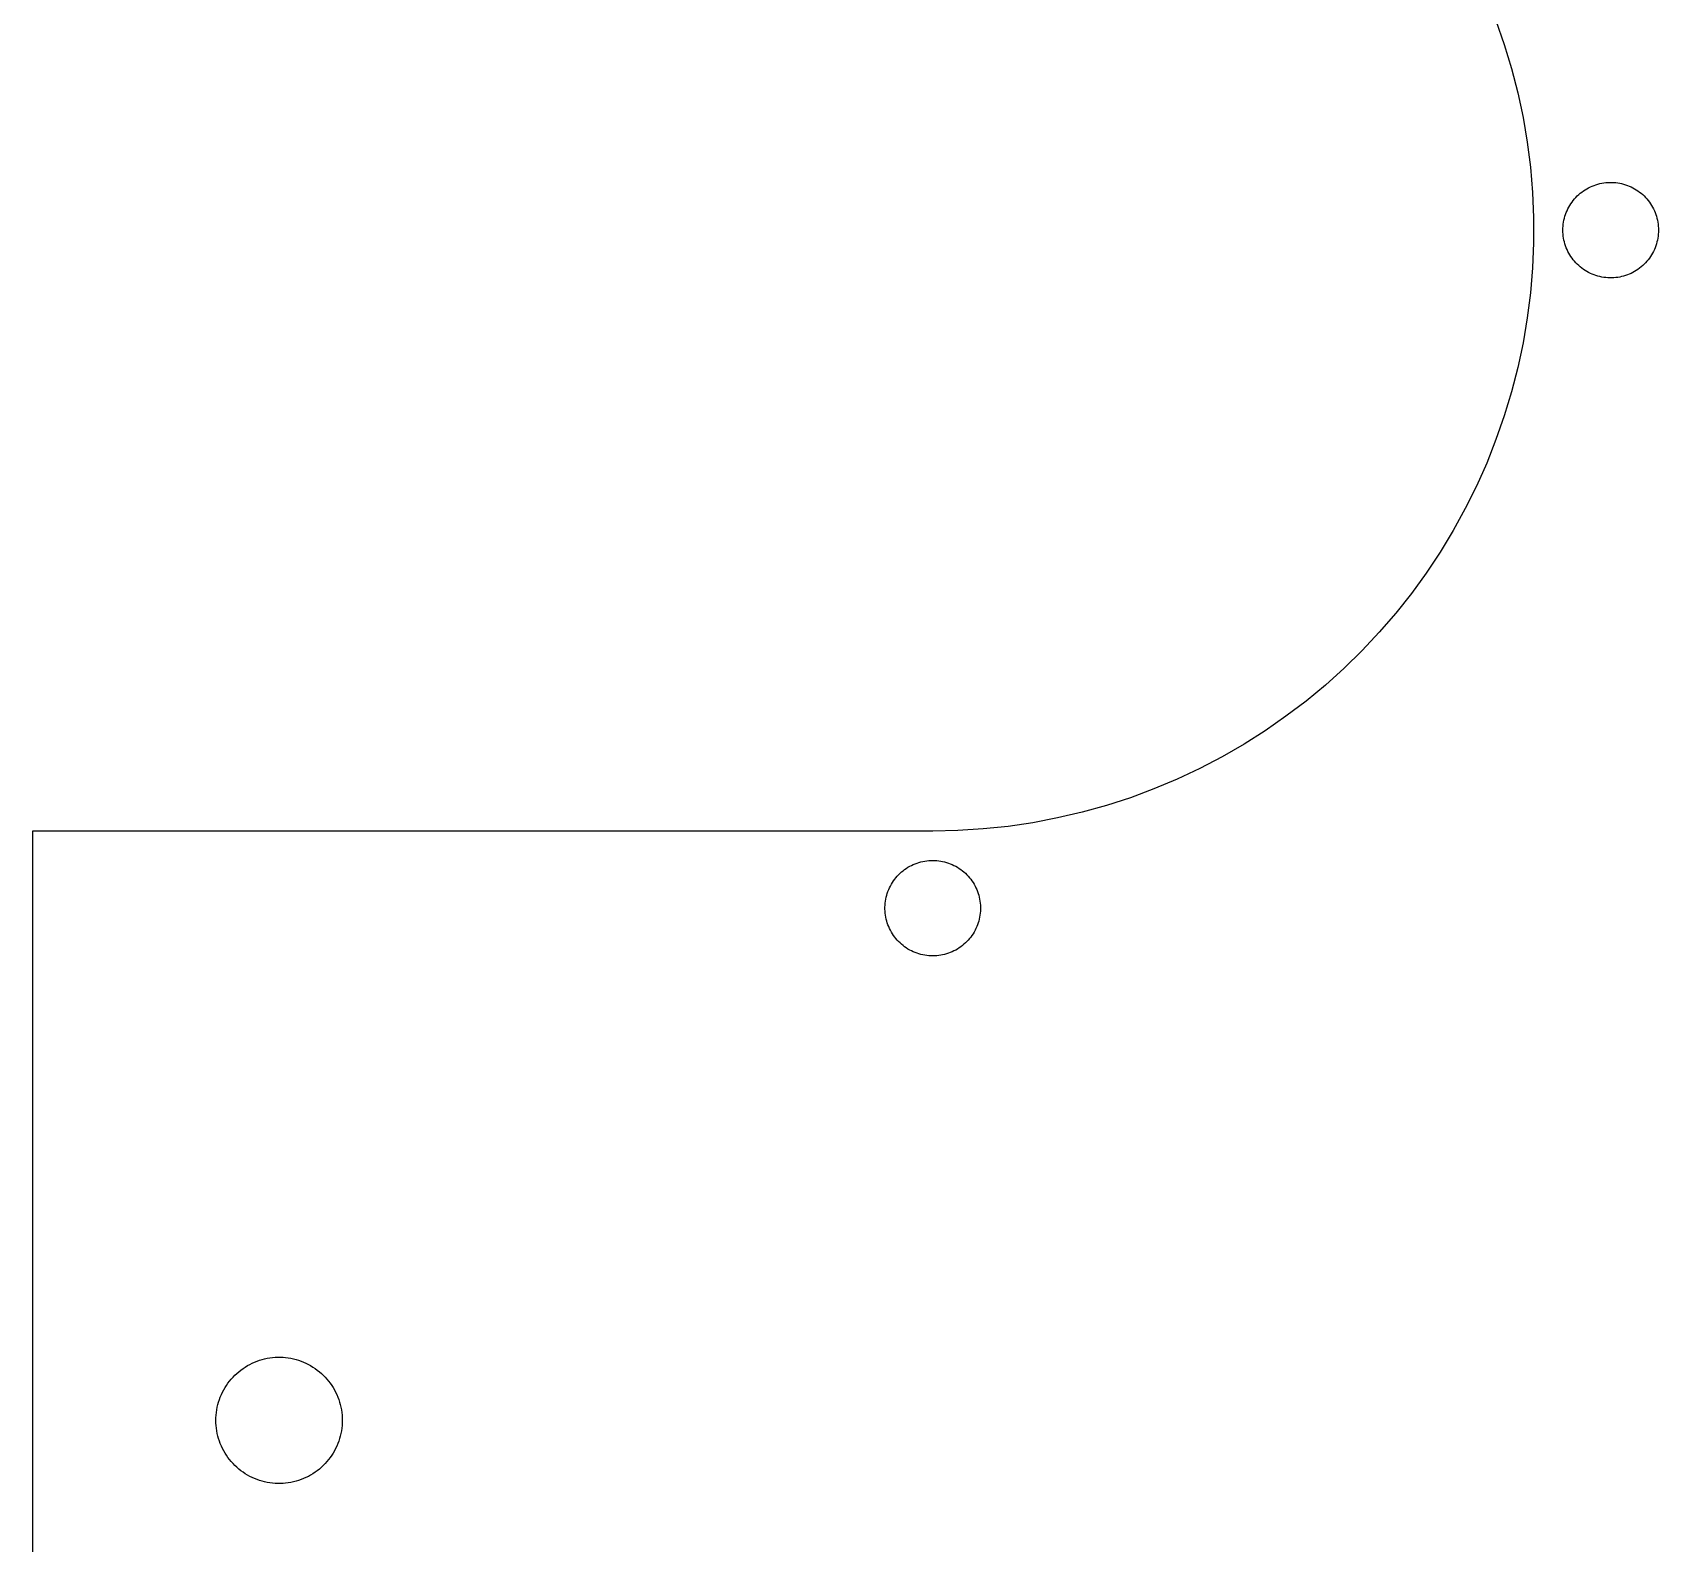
# Model space of a CAD drawing. Header units: metres. Extents: x 0 to 5.8, y -7.5 to 7.5.
# Drawn here: x 0.05 to 2.127, y 3.622 to 5.552 of the extents above; entities that cross this region are included whole.
import ezdxf

# ---------------------------------------------------------------- set-up
doc = ezdxf.new("R2010")
doc.units = ezdxf.units.M

msp = doc.modelspace()

# ---------------------------------------------------------------- linework, layer by layer
for p, q in [((1.91956, 5.5676), (1.93013, 5.53723)), ((1.93013, 5.53723), (1.93942, 5.50644)), ((1.93942, 5.50644), (1.94742, 5.4753)), ((1.94742, 5.4753), (1.95412, 5.44385)), ((1.95412, 5.44385), (1.95947, 5.41214)), ((1.95947, 5.41214), (1.9635, 5.38023)), ((1.9635, 5.38023), (1.96619, 5.34819)), ((2.04973, 5.35876), (2.0522, 5.35941)), ((2.0522, 5.35941), (2.0547, 5.35994)), ((2.0547, 5.35994), (2.05722, 5.36037)), ((2.05722, 5.36037), (2.05975, 5.36069)), ((2.05975, 5.36069), (2.0623, 5.3609)), ((2.0623, 5.3609), (2.06485, 5.36101)), ((2.06485, 5.36101), (2.06741, 5.36101)), ((2.06741, 5.36101), (2.06996, 5.3609)), ((2.06996, 5.3609), (2.07251, 5.36069)), ((2.07251, 5.36069), (2.07504, 5.36037)), ((2.07504, 5.36037), (2.07758, 5.35994)), ((2.07758, 5.35994), (2.08006, 5.35941)), ((2.08006, 5.35941), (2.08255, 5.35876)), ((1.96619, 5.34819), (1.96754, 5.31607)), ((2.01831, 5.33789), (2.01994, 5.33987)), ((2.01994, 5.33987), (2.02165, 5.34177)), ((2.02165, 5.34177), (2.02344, 5.3436)), ((2.02344, 5.3436), (2.0253, 5.34534)), ((2.0253, 5.34534), (2.02724, 5.34702)), ((2.02724, 5.34702), (2.02924, 5.3486)), ((2.02924, 5.3486), (2.03131, 5.3501)), ((2.03131, 5.3501), (2.03343, 5.35152)), ((2.03343, 5.35152), (2.03563, 5.35284)), ((2.03563, 5.35284), (2.03786, 5.35406)), ((2.03786, 5.35406), (2.04015, 5.35521)), ((2.04015, 5.35521), (2.04248, 5.35625)), ((2.04248, 5.35625), (2.04486, 5.35719)), ((2.04486, 5.35719), (2.04727, 5.35803)), ((2.04727, 5.35803), (2.04973, 5.35876)), ((2.08255, 5.35876), (2.08499, 5.35803)), ((2.08499, 5.35803), (2.0874, 5.35719)), ((2.0874, 5.35719), (2.08978, 5.35625)), ((2.08978, 5.35625), (2.09212, 5.35521)), ((2.09212, 5.35521), (2.09441, 5.35406)), ((2.09441, 5.35406), (2.09665, 5.35284)), ((2.09665, 5.35284), (2.09883, 5.35152)), ((2.09883, 5.35152), (2.10097, 5.3501)), ((2.10097, 5.3501), (2.10303, 5.3486)), ((2.10303, 5.3486), (2.10503, 5.34702)), ((2.10503, 5.34702), (2.10696, 5.34534)), ((2.10696, 5.34534), (2.10883, 5.3436)), ((2.10883, 5.3436), (2.11061, 5.34177)), ((2.11061, 5.34177), (2.11234, 5.33987)), ((2.11234, 5.33987), (2.11395, 5.33789)), ((2.00703, 5.31517), (2.00772, 5.31763)), ((2.00772, 5.31763), (2.0085, 5.32007)), ((2.0085, 5.32007), (2.0094, 5.32246)), ((2.0094, 5.32246), (2.01039, 5.32481)), ((2.01039, 5.32481), (2.01147, 5.32713)), ((2.01147, 5.32713), (2.01266, 5.32939)), ((2.01266, 5.32939), (2.01393, 5.3316)), ((2.01393, 5.3316), (2.0153, 5.33376)), ((2.0153, 5.33376), (2.01677, 5.33586)), ((2.01677, 5.33586), (2.01831, 5.33789)), ((2.11395, 5.33789), (2.11551, 5.33586)), ((2.11551, 5.33586), (2.11696, 5.33376)), ((2.11696, 5.33376), (2.11833, 5.3316)), ((2.11833, 5.3316), (2.11961, 5.32939)), ((2.11961, 5.32939), (2.12079, 5.32713)), ((2.12079, 5.32713), (2.12189, 5.32481)), ((2.12189, 5.32481), (2.12288, 5.32246)), ((2.12288, 5.32246), (2.12376, 5.32007)), ((2.12376, 5.32007), (2.12456, 5.31763)), ((2.12456, 5.31763), (2.12524, 5.31517)), ((1.96754, 5.31607), (1.96754, 5.28392)), ((2.00511, 5.29999), (2.00516, 5.30255)), ((2.00516, 5.29744), (2.00511, 5.29999)), ((2.00516, 5.30255), (2.00533, 5.3051)), ((2.00533, 5.29489), (2.00516, 5.29744)), ((2.00533, 5.3051), (2.00558, 5.30765)), ((2.00558, 5.30765), (2.00597, 5.31017)), ((2.00597, 5.31017), (2.00644, 5.31268)), ((2.00644, 5.31268), (2.00703, 5.31517)), ((2.12524, 5.31517), (2.12582, 5.31268)), ((2.12582, 5.31268), (2.1263, 5.31017)), ((2.1263, 5.31017), (2.12668, 5.30765)), ((2.12668, 5.30765), (2.12694, 5.3051)), ((2.12694, 5.3051), (2.12711, 5.30255)), ((2.12711, 5.29744), (2.12694, 5.29489)), ((2.12711, 5.30255), (2.12715, 5.29999)), ((2.12715, 5.29999), (2.12711, 5.29744)), ((1.96754, 5.28392), (1.96619, 5.25179)), ((2.00558, 5.29234), (2.00533, 5.29489)), ((2.00597, 5.28981), (2.00558, 5.29234)), ((2.00644, 5.28731), (2.00597, 5.28981)), ((2.00703, 5.28482), (2.00644, 5.28731)), ((2.00772, 5.28235), (2.00703, 5.28482)), ((2.0085, 5.27992), (2.00772, 5.28235)), ((2.0094, 5.27753), (2.0085, 5.27992)), ((2.01039, 5.27518), (2.0094, 5.27753)), ((2.12288, 5.27753), (2.12189, 5.27518)), ((2.12376, 5.27992), (2.12288, 5.27753)), ((2.12456, 5.28235), (2.12376, 5.27992)), ((2.12524, 5.28482), (2.12456, 5.28235)), ((2.12582, 5.28731), (2.12524, 5.28482)), ((2.1263, 5.28981), (2.12582, 5.28731)), ((2.12668, 5.29234), (2.1263, 5.28981)), ((2.12694, 5.29489), (2.12668, 5.29234)), ((2.01147, 5.27286), (2.01039, 5.27518)), ((2.01266, 5.2706), (2.01147, 5.27286)), ((2.01393, 5.26839), (2.01266, 5.2706)), ((2.0153, 5.26622), (2.01393, 5.26839)), ((2.01677, 5.26413), (2.0153, 5.26622)), ((2.01831, 5.26208), (2.01677, 5.26413)), ((2.01994, 5.26012), (2.01831, 5.26208)), ((2.02165, 5.25822), (2.01994, 5.26012)), ((2.02344, 5.25639), (2.02165, 5.25822)), ((2.0253, 5.25464), (2.02344, 5.25639)), ((2.10883, 5.25639), (2.10696, 5.25464)), ((2.11061, 5.25822), (2.10883, 5.25639)), ((2.11234, 5.26012), (2.11061, 5.25822)), ((2.11395, 5.26208), (2.11234, 5.26012)), ((2.11551, 5.26413), (2.11395, 5.26208)), ((2.11696, 5.26622), (2.11551, 5.26413)), ((2.11833, 5.26839), (2.11696, 5.26622)), ((2.11961, 5.2706), (2.11833, 5.26839)), ((2.12079, 5.27286), (2.11961, 5.2706)), ((2.12189, 5.27518), (2.12079, 5.27286)), ((1.96619, 5.25179), (1.9635, 5.21974)), ((2.02724, 5.25298), (2.0253, 5.25464)), ((2.02924, 5.25139), (2.02724, 5.25298)), ((2.03131, 5.24988), (2.02924, 5.25139)), ((2.03343, 5.24847), (2.03131, 5.24988)), ((2.03563, 5.24715), (2.03343, 5.24847)), ((2.03786, 5.24591), (2.03563, 5.24715)), ((2.04015, 5.24478), (2.03786, 5.24591)), ((2.04248, 5.24374), (2.04015, 5.24478)), ((2.04486, 5.2428), (2.04248, 5.24374)), ((2.04727, 5.24196), (2.04486, 5.2428)), ((2.04973, 5.24121), (2.04727, 5.24196)), ((2.0522, 5.24059), (2.04973, 5.24121)), ((2.0547, 5.24005), (2.0522, 5.24059)), ((2.05722, 5.23962), (2.0547, 5.24005)), ((2.05975, 5.2393), (2.05722, 5.23962)), ((2.0623, 5.23909), (2.05975, 5.2393)), ((2.06485, 5.23898), (2.0623, 5.23909)), ((2.06741, 5.23898), (2.06485, 5.23898)), ((2.06996, 5.23909), (2.06741, 5.23898)), ((2.07251, 5.2393), (2.06996, 5.23909)), ((2.07504, 5.23962), (2.07251, 5.2393)), ((2.07758, 5.24005), (2.07504, 5.23962)), ((2.08006, 5.24059), (2.07758, 5.24005)), ((2.08255, 5.24121), (2.08006, 5.24059)), ((2.08499, 5.24196), (2.08255, 5.24121)), ((2.0874, 5.2428), (2.08499, 5.24196)), ((2.08978, 5.24374), (2.0874, 5.2428)), ((2.09212, 5.24478), (2.08978, 5.24374)), ((2.09441, 5.24591), (2.09212, 5.24478)), ((2.09665, 5.24715), (2.09441, 5.24591)), ((2.09883, 5.24847), (2.09665, 5.24715)), ((2.10097, 5.24988), (2.09883, 5.24847)), ((2.10303, 5.25139), (2.10097, 5.24988)), ((2.10503, 5.25298), (2.10303, 5.25139)), ((2.10696, 5.25464), (2.10503, 5.25298)), ((1.9635, 5.21974), (1.95947, 5.18784)), ((1.95947, 5.18784), (1.95412, 5.15614)), ((1.95412, 5.15614), (1.94742, 5.12468)), ((1.94742, 5.12468), (1.93942, 5.09354)), ((1.93942, 5.09354), (1.93013, 5.06276)), ((1.93013, 5.06276), (1.91956, 5.03239)), ((1.91956, 5.03239), (1.90771, 5.00249)), ((1.90771, 5.00249), (1.89464, 4.97311)), ((1.89464, 4.97311), (1.88034, 4.94432)), ((1.88034, 4.94432), (1.86485, 4.91614)), ((1.86485, 4.91614), (1.84819, 4.88863)), ((1.84819, 4.88863), (1.8304, 4.86185)), ((1.8304, 4.86185), (1.81151, 4.83583)), ((1.81151, 4.83583), (1.79153, 4.81064)), ((1.79153, 4.81064), (1.77052, 4.78629)), ((1.77052, 4.78629), (1.7485, 4.76285)), ((1.7485, 4.76285), (1.72552, 4.74036)), ((1.72552, 4.74036), (1.70163, 4.71884)), ((1.70163, 4.71884), (1.67686, 4.69833)), ((1.67686, 4.69833), (1.65125, 4.67889)), ((1.65125, 4.67889), (1.62485, 4.66055)), ((1.62485, 4.66055), (1.59769, 4.64331)), ((1.59769, 4.64331), (1.56984, 4.62724)), ((1.54135, 4.61234), (1.51225, 4.59865)), ((1.56984, 4.62724), (1.54135, 4.61234)), ((1.51225, 4.59865), (1.4826, 4.58618)), ((1.45247, 4.57498), (1.42189, 4.56505)), ((1.4826, 4.58618), (1.45247, 4.57498)), ((1.3596, 4.54906), (1.32802, 4.54303)), ((1.39091, 4.5564), (1.3596, 4.54906)), ((1.42189, 4.56505), (1.39091, 4.5564)), ((1.2, 4.53227), (0.049988, 4.53227)), ((0.049988, 4.53227), (0.049988, -4.53227)), ((1.23215, 4.53294), (1.2, 4.53227)), ((1.26424, 4.53497), (1.23215, 4.53294)), ((1.29622, 4.53833), (1.26424, 4.53497)), ((1.32802, 4.54303), (1.29622, 4.53833)), ((1.16838, 4.48605), (1.17059, 4.48732)), ((1.17059, 4.48732), (1.17287, 4.48851)), ((1.17287, 4.48851), (1.17517, 4.48959)), ((1.17517, 4.48959), (1.17754, 4.49059)), ((1.17754, 4.49059), (1.17993, 4.49149)), ((1.17993, 4.49149), (1.18236, 4.49226)), ((1.18236, 4.49226), (1.18481, 4.49297)), ((1.18481, 4.49297), (1.1873, 4.49355)), ((1.1873, 4.49355), (1.18982, 4.49402)), ((1.18982, 4.49402), (1.19235, 4.4944)), ((1.19235, 4.4944), (1.19489, 4.49466)), ((1.19489, 4.49466), (1.19743, 4.49483)), ((1.19743, 4.49483), (1.2, 4.49487)), ((1.2, 4.49487), (1.20255, 4.49483)), ((1.20255, 4.49483), (1.20509, 4.49466)), ((1.20509, 4.49466), (1.20764, 4.4944)), ((1.20764, 4.4944), (1.21017, 4.49402)), ((1.21017, 4.49402), (1.21268, 4.49355)), ((1.21268, 4.49355), (1.21516, 4.49297)), ((1.21516, 4.49297), (1.21764, 4.49226)), ((1.21764, 4.49226), (1.22006, 4.49149)), ((1.22006, 4.49149), (1.22246, 4.49059)), ((1.22246, 4.49059), (1.22481, 4.48959)), ((1.22481, 4.48959), (1.22713, 4.48851)), ((1.22713, 4.48851), (1.22939, 4.48732)), ((1.22939, 4.48732), (1.2316, 4.48605)), ((1.14714, 4.46437), (1.14847, 4.46655)), ((1.14847, 4.46655), (1.14989, 4.46867)), ((1.14989, 4.46867), (1.15138, 4.47075)), ((1.15138, 4.47075), (1.15297, 4.47275)), ((1.15297, 4.47275), (1.15465, 4.47469)), ((1.15465, 4.47469), (1.15639, 4.47655)), ((1.15639, 4.47655), (1.15822, 4.47833)), ((1.15822, 4.47833), (1.16013, 4.48004)), ((1.16013, 4.48004), (1.16209, 4.48167)), ((1.16209, 4.48167), (1.16412, 4.48322)), ((1.16412, 4.48322), (1.16623, 4.48468)), ((1.16623, 4.48468), (1.16838, 4.48605)), ((1.2316, 4.48605), (1.23376, 4.48468)), ((1.23376, 4.48468), (1.23586, 4.48322)), ((1.23586, 4.48322), (1.2379, 4.48167)), ((1.2379, 4.48167), (1.23987, 4.48004)), ((1.23987, 4.48004), (1.24176, 4.47833)), ((1.24176, 4.47833), (1.24359, 4.47655)), ((1.24359, 4.47655), (1.24535, 4.47469)), ((1.24535, 4.47469), (1.24701, 4.47275)), ((1.24701, 4.47275), (1.2486, 4.47075)), ((1.2486, 4.47075), (1.25011, 4.46867)), ((1.25011, 4.46867), (1.25151, 4.46655)), ((1.25151, 4.46655), (1.25284, 4.46437)), ((1.13962, 4.44276), (1.14005, 4.44528)), ((1.14005, 4.44528), (1.14058, 4.44778)), ((1.14058, 4.44778), (1.14122, 4.45026)), ((1.14122, 4.45026), (1.14195, 4.45271)), ((1.14195, 4.45271), (1.14279, 4.45512)), ((1.14279, 4.45512), (1.14374, 4.4575)), ((1.14374, 4.4575), (1.14478, 4.45984)), ((1.14478, 4.45984), (1.14592, 4.46213)), ((1.14592, 4.46213), (1.14714, 4.46437)), ((1.25284, 4.46437), (1.25407, 4.46213)), ((1.25407, 4.46213), (1.2552, 4.45984)), ((1.2552, 4.45984), (1.25624, 4.4575)), ((1.25624, 4.4575), (1.25719, 4.45512)), ((1.25719, 4.45512), (1.25803, 4.45271)), ((1.25803, 4.45271), (1.25877, 4.45026)), ((1.25877, 4.45026), (1.2594, 4.44778)), ((1.2594, 4.44778), (1.25993, 4.44528)), ((1.25993, 4.44528), (1.26036, 4.44276)), ((1.13898, 4.43513), (1.13908, 4.43768)), ((1.13898, 4.43257), (1.13898, 4.43513)), ((1.13908, 4.43002), (1.13898, 4.43257)), ((1.13908, 4.43768), (1.1393, 4.44023)), ((1.1393, 4.42747), (1.13908, 4.43002)), ((1.1393, 4.44023), (1.13962, 4.44276)), ((1.13962, 4.42494), (1.1393, 4.42747)), ((1.14005, 4.42242), (1.13962, 4.42494)), ((1.26036, 4.42494), (1.25993, 4.42242)), ((1.26036, 4.44276), (1.26068, 4.44023)), ((1.26068, 4.42747), (1.26036, 4.42494)), ((1.26068, 4.44023), (1.26089, 4.43768)), ((1.26089, 4.43002), (1.26068, 4.42747)), ((1.26089, 4.43768), (1.261, 4.43513)), ((1.261, 4.43257), (1.26089, 4.43002)), ((1.261, 4.43513), (1.261, 4.43257)), ((1.14058, 4.41992), (1.14005, 4.42242)), ((1.14122, 4.41743), (1.14058, 4.41992)), ((1.14195, 4.41499), (1.14122, 4.41743)), ((1.14279, 4.41258), (1.14195, 4.41499)), ((1.14374, 4.4102), (1.14279, 4.41258)), ((1.14478, 4.40787), (1.14374, 4.4102)), ((1.14592, 4.40558), (1.14478, 4.40787)), ((1.14714, 4.40334), (1.14592, 4.40558)), ((1.25407, 4.40558), (1.25284, 4.40334)), ((1.2552, 4.40787), (1.25407, 4.40558)), ((1.25624, 4.4102), (1.2552, 4.40787)), ((1.25719, 4.41258), (1.25624, 4.4102)), ((1.25803, 4.41499), (1.25719, 4.41258)), ((1.25877, 4.41743), (1.25803, 4.41499)), ((1.2594, 4.41992), (1.25877, 4.41743)), ((1.25993, 4.42242), (1.2594, 4.41992)), ((1.14847, 4.40115), (1.14714, 4.40334)), ((1.14989, 4.39902), (1.14847, 4.40115)), ((1.15138, 4.39696), (1.14989, 4.39902)), ((1.15297, 4.39496), (1.15138, 4.39696)), ((1.15465, 4.39302), (1.15297, 4.39496)), ((1.15639, 4.39116), (1.15465, 4.39302)), ((1.15822, 4.38937), (1.15639, 4.39116)), ((1.16013, 4.38765), (1.15822, 4.38937)), ((1.16209, 4.38603), (1.16013, 4.38765)), ((1.16412, 4.38448), (1.16209, 4.38603)), ((1.16623, 4.38303), (1.16412, 4.38448)), ((1.16838, 4.38165), (1.16623, 4.38303)), ((1.23376, 4.38303), (1.2316, 4.38165)), ((1.23586, 4.38448), (1.23376, 4.38303)), ((1.2379, 4.38603), (1.23586, 4.38448)), ((1.23987, 4.38765), (1.2379, 4.38603)), ((1.24176, 4.38937), (1.23987, 4.38765)), ((1.24359, 4.39116), (1.24176, 4.38937)), ((1.24535, 4.39302), (1.24359, 4.39116)), ((1.24701, 4.39496), (1.24535, 4.39302)), ((1.2486, 4.39696), (1.24701, 4.39496)), ((1.25011, 4.39902), (1.2486, 4.39696)), ((1.25151, 4.40115), (1.25011, 4.39902)), ((1.25284, 4.40334), (1.25151, 4.40115)), ((1.17059, 4.38037), (1.16838, 4.38165)), ((1.17287, 4.3792), (1.17059, 4.38037)), ((1.17517, 4.3781), (1.17287, 4.3792)), ((1.17754, 4.37711), (1.17517, 4.3781)), ((1.17993, 4.37622), (1.17754, 4.37711)), ((1.18236, 4.37543), (1.17993, 4.37622)), ((1.18481, 4.37474), (1.18236, 4.37543)), ((1.1873, 4.37416), (1.18481, 4.37474)), ((1.18982, 4.37369), (1.1873, 4.37416)), ((1.19235, 4.37331), (1.18982, 4.37369)), ((1.19489, 4.37305), (1.19235, 4.37331)), ((1.19743, 4.37288), (1.19489, 4.37305)), ((1.2, 4.37283), (1.19743, 4.37288)), ((1.20255, 4.37288), (1.2, 4.37283)), ((1.20509, 4.37305), (1.20255, 4.37288)), ((1.20764, 4.37331), (1.20509, 4.37305)), ((1.21017, 4.37369), (1.20764, 4.37331)), ((1.21268, 4.37416), (1.21017, 4.37369)), ((1.21516, 4.37474), (1.21268, 4.37416)), ((1.21764, 4.37543), (1.21516, 4.37474)), ((1.22006, 4.37622), (1.21764, 4.37543)), ((1.22246, 4.37711), (1.22006, 4.37622)), ((1.22481, 4.3781), (1.22246, 4.37711)), ((1.22713, 4.3792), (1.22481, 4.3781)), ((1.22939, 4.38037), (1.22713, 4.3792)), ((1.2316, 4.38165), (1.22939, 4.38037)), ((0.313507, 3.84171), (0.316162, 3.84381)), ((0.316162, 3.84381), (0.318893, 3.84579)), ((0.318893, 3.84579), (0.321701, 3.84767)), ((0.321701, 3.84767), (0.3246, 3.84941)), ((0.3246, 3.84941), (0.32756, 3.85104)), ((0.32756, 3.85104), (0.330582, 3.85255)), ((0.330582, 3.85255), (0.333679, 3.85393)), ((0.333679, 3.85393), (0.336823, 3.85516)), ((0.336823, 3.85516), (0.340012, 3.85628)), ((0.340012, 3.85628), (0.343246, 3.85725)), ((0.343246, 3.85725), (0.346527, 3.85809)), ((0.346527, 3.85809), (0.349823, 3.8588)), ((0.349823, 3.8588), (0.353165, 3.85936)), ((0.353165, 3.85936), (0.356522, 3.85979)), ((0.356522, 3.85979), (0.359879, 3.86008)), ((0.359879, 3.86008), (0.363266, 3.86021)), ((0.363266, 3.86021), (0.366638, 3.86021)), ((0.366638, 3.86021), (0.370026, 3.86008)), ((0.370026, 3.86008), (0.373383, 3.85979)), ((0.373383, 3.85979), (0.37674, 3.85936)), ((0.37674, 3.85936), (0.380081, 3.8588)), ((0.380081, 3.8588), (0.383377, 3.85809)), ((0.383377, 3.85809), (0.386658, 3.85725)), ((0.386658, 3.85725), (0.389893, 3.85628)), ((0.389893, 3.85628), (0.393082, 3.85516)), ((0.393082, 3.85516), (0.396225, 3.85393)), ((0.396225, 3.85393), (0.399323, 3.85255)), ((0.399323, 3.85255), (0.402344, 3.85104)), ((0.402344, 3.85104), (0.405304, 3.84941)), ((0.405304, 3.84941), (0.408203, 3.84767)), ((0.408203, 3.84767), (0.411011, 3.84579)), ((0.411011, 3.84579), (0.413742, 3.84381)), ((0.413742, 3.84381), (0.416397, 3.84171)), ((0.295914, 3.82133), (0.297729, 3.82419)), ((0.297729, 3.82419), (0.299652, 3.82697)), ((0.299652, 3.82697), (0.301697, 3.82965)), ((0.301697, 3.82965), (0.303864, 3.83226)), ((0.303864, 3.83226), (0.306122, 3.83476)), ((0.306122, 3.83476), (0.308487, 3.83719)), ((0.308487, 3.83719), (0.310944, 3.83949)), ((0.310944, 3.83949), (0.313507, 3.84171)), ((0.416397, 3.84171), (0.418961, 3.83949)), ((0.418961, 3.83949), (0.421417, 3.83719)), ((0.421417, 3.83719), (0.423782, 3.83476)), ((0.423782, 3.83476), (0.426056, 3.83226)), ((0.426056, 3.83226), (0.428207, 3.82965)), ((0.428207, 3.82965), (0.430252, 3.82697)), ((0.430252, 3.82697), (0.432175, 3.82419)), ((0.432175, 3.82419), (0.43399, 3.82133)), ((0.286774, 3.79959), (0.287689, 3.80284)), ((0.287689, 3.80284), (0.288727, 3.80606)), ((0.288727, 3.80606), (0.289917, 3.80923)), ((0.289917, 3.80923), (0.291229, 3.81235)), ((0.291229, 3.81235), (0.292664, 3.8154)), ((0.292664, 3.8154), (0.29422, 3.81841)), ((0.29422, 3.81841), (0.295914, 3.82133)), ((0.43399, 3.82133), (0.435684, 3.81841)), ((0.435684, 3.81841), (0.437241, 3.8154)), ((0.437241, 3.8154), (0.43869, 3.81235)), ((0.43869, 3.81235), (0.439987, 3.80923)), ((0.439987, 3.80923), (0.441177, 3.80606)), ((0.441177, 3.80606), (0.442215, 3.80284)), ((0.442215, 3.80284), (0.44313, 3.79959)), ((0.284241, 3.77953), (0.284317, 3.7829)), ((0.284317, 3.7829), (0.284531, 3.78627)), ((0.284531, 3.78627), (0.284882, 3.78964)), ((0.284882, 3.78964), (0.28537, 3.79298)), ((0.28537, 3.79298), (0.286011, 3.7963)), ((0.286011, 3.7963), (0.286774, 3.79959)), ((0.44313, 3.79959), (0.443893, 3.7963)), ((0.443893, 3.7963), (0.444534, 3.79298)), ((0.444534, 3.79298), (0.445023, 3.78964)), ((0.445023, 3.78964), (0.445374, 3.78627)), ((0.445374, 3.78627), (0.445587, 3.7829)), ((0.445587, 3.7829), (0.445663, 3.77953)), ((0.284317, 3.77614), (0.284241, 3.77953)), ((0.284531, 3.77277), (0.284317, 3.77614)), ((0.284882, 3.76941), (0.284531, 3.77277)), ((0.28537, 3.76607), (0.284882, 3.76941)), ((0.286011, 3.76274), (0.28537, 3.76607)), ((0.286774, 3.75945), (0.286011, 3.76274)), ((0.443893, 3.76274), (0.44313, 3.75945)), ((0.444534, 3.76607), (0.443893, 3.76274)), ((0.445023, 3.76941), (0.444534, 3.76607)), ((0.445374, 3.77277), (0.445023, 3.76941)), ((0.445587, 3.77614), (0.445374, 3.77277)), ((0.445663, 3.77953), (0.445587, 3.77614)), ((0.287689, 3.7562), (0.286774, 3.75945)), ((0.288727, 3.75298), (0.287689, 3.7562)), ((0.289917, 3.7498), (0.288727, 3.75298)), ((0.291229, 3.74669), (0.289917, 3.7498)), ((0.292664, 3.74364), (0.291229, 3.74669)), ((0.29422, 3.74063), (0.292664, 3.74364)), ((0.295914, 3.73772), (0.29422, 3.74063)), ((0.435684, 3.74063), (0.43399, 3.73772)), ((0.437241, 3.74364), (0.435684, 3.74063)), ((0.43869, 3.74669), (0.437241, 3.74364)), ((0.439987, 3.7498), (0.43869, 3.74669)), ((0.441177, 3.75298), (0.439987, 3.7498)), ((0.442215, 3.7562), (0.441177, 3.75298)), ((0.44313, 3.75945), (0.442215, 3.7562)), ((0.297729, 3.73486), (0.295914, 3.73772)), ((0.299652, 3.73209), (0.297729, 3.73486)), ((0.301697, 3.72939), (0.299652, 3.73209)), ((0.303864, 3.72678), (0.301697, 3.72939)), ((0.306122, 3.72427), (0.303864, 3.72678)), ((0.308487, 3.72186), (0.306122, 3.72427)), ((0.310944, 3.71954), (0.308487, 3.72186)), ((0.313507, 3.71733), (0.310944, 3.71954)), ((0.418961, 3.71954), (0.416397, 3.71733)), ((0.421417, 3.72186), (0.418961, 3.71954)), ((0.423782, 3.72427), (0.421417, 3.72186)), ((0.426056, 3.72678), (0.423782, 3.72427)), ((0.428207, 3.72939), (0.426056, 3.72678)), ((0.430252, 3.73209), (0.428207, 3.72939)), ((0.432175, 3.73486), (0.430252, 3.73209)), ((0.43399, 3.73772), (0.432175, 3.73486)), ((0.316162, 3.71524), (0.313507, 3.71733)), ((0.318893, 3.71324), (0.316162, 3.71524)), ((0.321701, 3.71138), (0.318893, 3.71324)), ((0.3246, 3.70963), (0.321701, 3.71138)), ((0.32756, 3.70799), (0.3246, 3.70963)), ((0.330582, 3.7065), (0.32756, 3.70799)), ((0.333679, 3.70512), (0.330582, 3.7065)), ((0.336823, 3.70387), (0.333679, 3.70512)), ((0.340012, 3.70276), (0.336823, 3.70387)), ((0.343246, 3.70178), (0.340012, 3.70276)), ((0.346527, 3.70094), (0.343246, 3.70178)), ((0.349823, 3.70024), (0.346527, 3.70094)), ((0.353165, 3.69968), (0.349823, 3.70024)), ((0.356522, 3.69925), (0.353165, 3.69968)), ((0.359879, 3.69897), (0.356522, 3.69925)), ((0.363266, 3.69882), (0.359879, 3.69897)), ((0.366638, 3.69882), (0.363266, 3.69882)), ((0.370026, 3.69897), (0.366638, 3.69882)), ((0.373383, 3.69925), (0.370026, 3.69897)), ((0.37674, 3.69968), (0.373383, 3.69925)), ((0.380081, 3.70024), (0.37674, 3.69968)), ((0.383377, 3.70094), (0.380081, 3.70024)), ((0.386658, 3.70178), (0.383377, 3.70094)), ((0.389893, 3.70276), (0.386658, 3.70178)), ((0.393082, 3.70387), (0.389893, 3.70276)), ((0.396225, 3.70512), (0.393082, 3.70387)), ((0.399323, 3.7065), (0.396225, 3.70512)), ((0.402344, 3.70799), (0.399323, 3.7065)), ((0.405304, 3.70963), (0.402344, 3.70799)), ((0.408203, 3.71138), (0.405304, 3.70963)), ((0.411011, 3.71324), (0.408203, 3.71138)), ((0.413742, 3.71524), (0.411011, 3.71324)), ((0.416397, 3.71733), (0.413742, 3.71524))]:
    msp.add_line(p, q)

doc.saveas('drawing.dxf')
